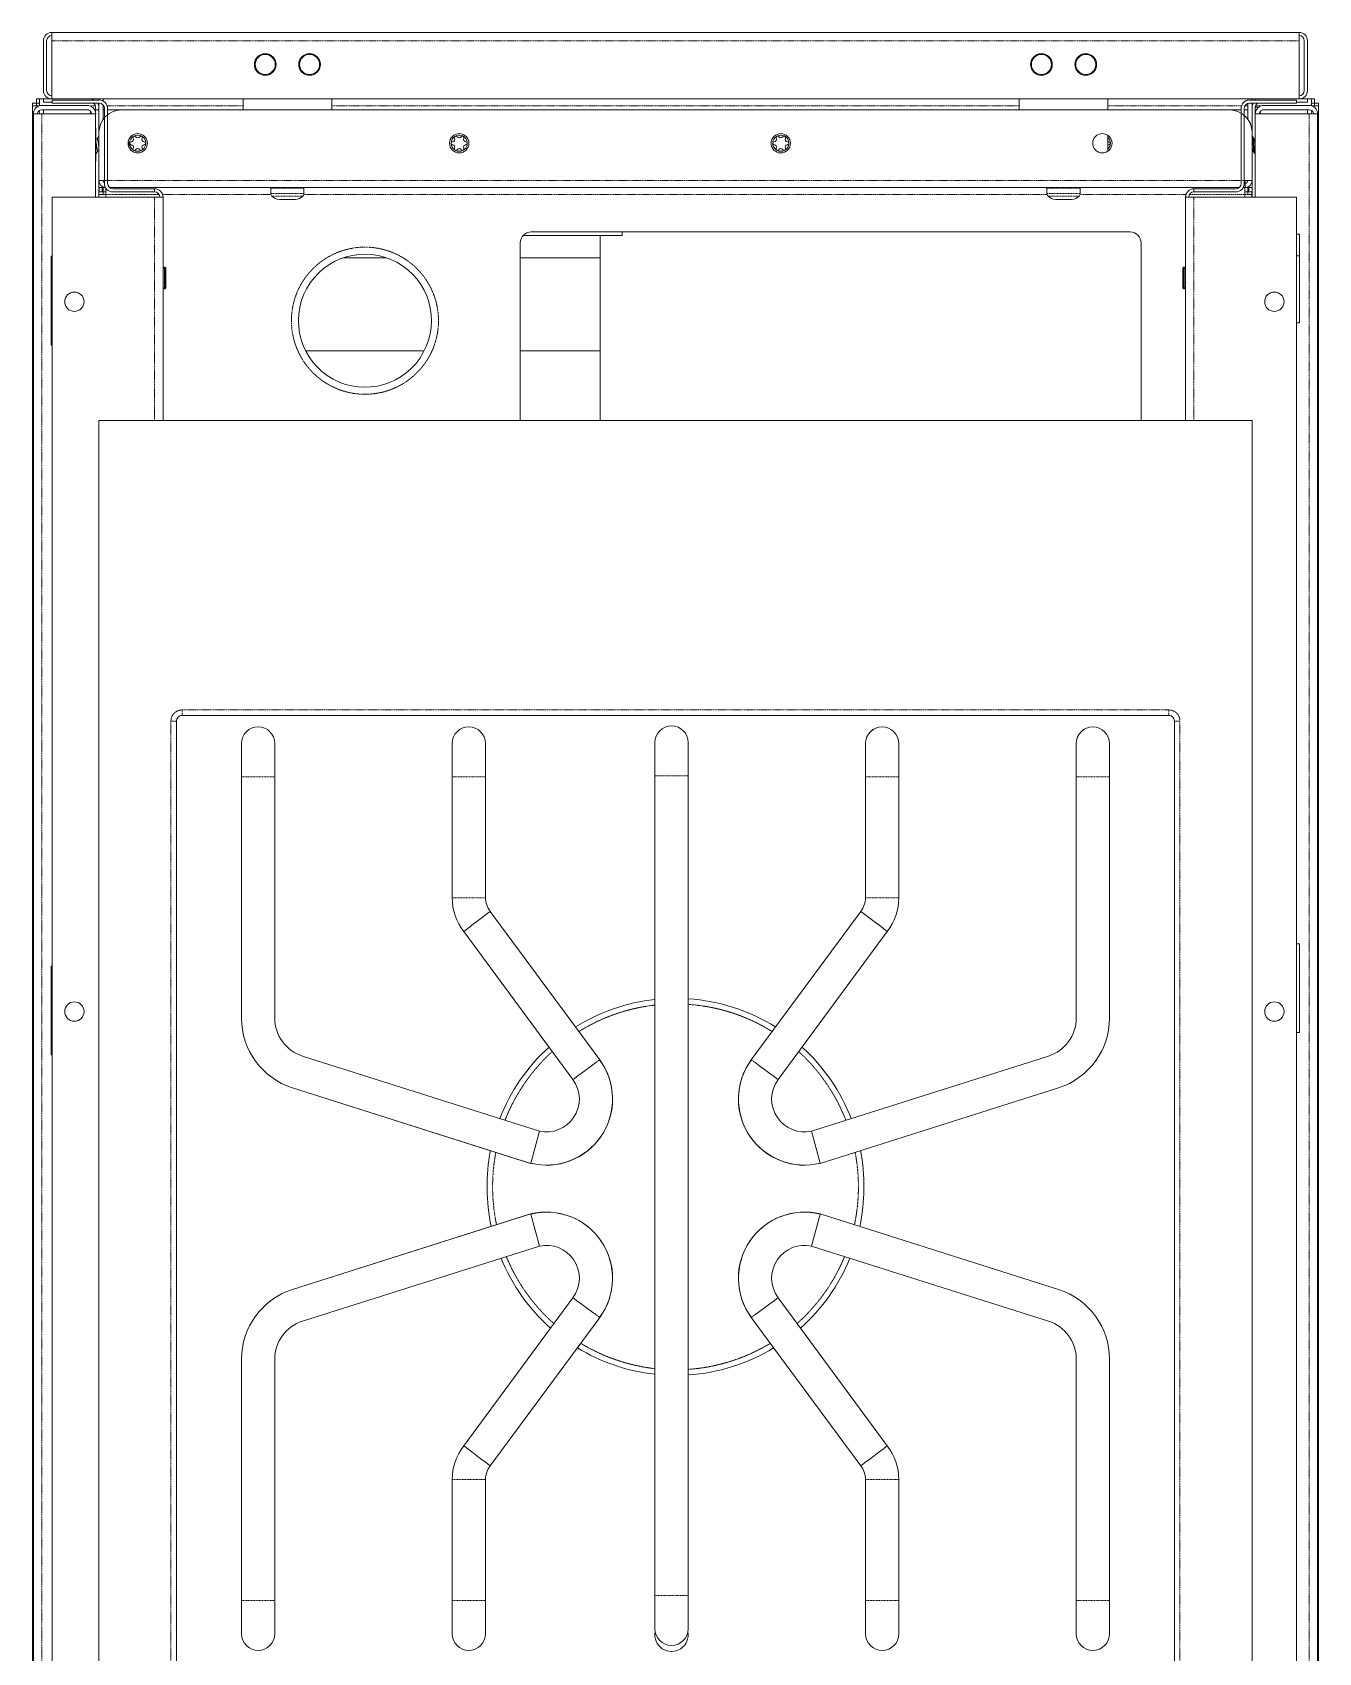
# Model space of a CAD drawing. Header units: millimetres. Extents: x 27602 to 523849, y 322139 to 568360.
# Drawn here: x 270822 to 285322, y 550100 to 568360 of the extents above; entities that cross this region are included whole.
import ezdxf

# ---------------------------------------------------------------- set-up
doc = ezdxf.new("R2010")
doc.units = ezdxf.units.MM
doc.linetypes.add('PHANTOM', pattern=[20, 10, -2, 2, -2, 2, -2])

msp = doc.modelspace()

# ---------------------------------------------------------------- linework, layer by layer
at = {"color": 7, "lineweight": 13, "ltscale": 0.014025}
for p, q in [((270947, 567705), (270947, 568266)), ((270982, 567705), (270982, 568266)), ((285161, 567705), (285161, 568266)), ((285197, 568266), (285197, 567705))]:
    msp.add_line(p, q, dxfattribs=at)
at = {"color": 7, "lineweight": 13, "ltscale": 0.03937}
for p, q in [((271041, 568360), (285102, 568360)), ((270822, 567532), (270822, 539361)), ((285102, 567610), (271041, 567610)), ((285322, 539361), (285322, 567532)), ((270833, 539483), (270833, 567441)), ((271535, 567441), (271535, 566504)), ((271634, 566657), (271634, 567504)), ((271670, 567504), (271670, 566657)), ((271822, 567486), (284322, 567486)), ((284448, 566657), (284448, 567504)), ((284483, 567504), (284483, 566657)), ((284608, 566504), (284608, 567441)), ((285310, 567441), (285310, 539483)), ((271045, 566504), (271045, 538634)), ((271045, 566504), (272200, 566504)), ((284425, 566611), (271693, 566611)), ((272295, 563986), (272295, 566504)), ((283823, 563986), (283823, 566504)), ((285073, 566504), (283917, 566504)), ((285073, 538634), (285073, 566504)), ((277472, 566071), (276355, 566071)), ((283196, 566111), (276446, 566111)), ((285108, 566087), (285108, 565087)), ((276321, 563986), (276321, 565986)), ((283321, 565986), (283321, 563986)), ((271035, 564837), (271035, 565837)), ((277222, 565821), (276321, 565821)), ((277222, 565821), (277222, 564771)), ((275240, 564771), (273902, 564771)), ((277222, 564771), (276321, 564771)), ((284572, 563986), (271572, 563986)), ((271572, 563986), (271572, 538611)), ((284572, 538611), (284572, 563986)), ((272447, 539548), (272447, 560599)), ((272497, 560660), (283647, 560660)), ((272509, 560662), (283634, 560662)), ((283697, 560599), (283697, 539548)), ((273181, 557252), (273180, 559970)), ((273180, 557252), (273180, 559970)), ((273555, 557251), (273555, 559970)), ((273555, 557251), (273555, 559970)), ((275555, 559970), (275555, 558607)), ((275930, 559970), (275930, 558607)), ((277839, 550744), (277839, 559982)), ((278214, 550744), (278214, 559982)), ((280214, 558607), (280214, 559970)), ((280589, 558607), (280589, 559970)), ((282589, 559970), (282589, 557251)), ((282589, 559970), (282589, 557251)), ((282963, 557252), (282964, 559970)), ((282964, 559970), (282964, 557252)), ((275983, 558454), (277218, 556782)), ((280161, 558454), (278926, 556782)), ((275685, 558227), (276916, 556559)), ((280459, 558227), (279228, 556559)), ((285108, 558087), (285108, 557087)), ((271035, 556837), (271035, 557837)), ((276539, 555976), (273868, 556823)), ((276539, 555976), (273868, 556823)), ((282276, 556823), (279605, 555976)), ((282276, 556823), (279605, 555976)), ((276440, 555614), (273755, 556465)), ((276439, 555614), (273755, 556465)), ((279704, 555614), (282389, 556465)), ((282389, 556465), (279704, 555614)), ((276440, 555044), (273755, 554193)), ((273755, 554193), (276439, 555044)), ((279704, 555044), (282389, 554193)), ((279704, 555044), (282389, 554193)), ((273868, 553835), (276539, 554682)), ((273868, 553835), (276539, 554682)), ((279605, 554682), (282276, 553835)), ((279605, 554682), (282276, 553835)), ((275685, 552431), (276916, 554099)), ((280459, 552431), (279228, 554099)), ((275983, 552204), (277218, 553876)), ((280161, 552204), (278926, 553876)), ((273181, 553406), (273180, 550688)), ((273180, 550688), (273180, 553406)), ((273555, 550688), (273555, 553407)), ((273555, 550688), (273555, 553407)), ((282589, 553407), (282589, 550688)), ((282589, 553407), (282589, 550688)), ((282963, 553406), (282964, 550688)), ((282964, 553406), (282964, 550688)), ((275555, 552051), (275555, 550688)), ((275930, 552051), (275930, 550688)), ((280214, 550688), (280214, 552051)), ((280589, 550688), (280589, 552051))]:
    msp.add_line(p, q, dxfattribs=at)
at = {"color": 7, "lineweight": 13, "ltscale": 0.002362}
for p, q in [((271041, 568266), (271041, 568360)), ((285102, 568266), (285102, 568360)), ((272295, 566504), (272200, 566504)), ((283917, 566504), (283823, 566504))]:
    msp.add_line(p, q, dxfattribs=at)
at = {"color": 7, "linetype": 'PHANTOM', "lineweight": 13, "ltscale": 0.03937}
for p, q in [((271041, 568266), (285102, 568266)), ((273197, 567532), (271666, 567532)), ((281947, 567532), (274197, 567532)), ((284452, 567532), (282947, 567532)), ((270929, 539483), (270929, 567441)), ((285215, 567441), (285215, 539483)), ((284493, 566690), (271651, 566690)), ((272200, 563986), (272200, 566504)), ((272291, 566532), (273512, 566532)), ((273882, 566532), (282262, 566532)), ((282632, 566532), (283827, 566532)), ((283917, 563986), (283917, 566504)), ((272384, 560599), (272384, 539548)), ((283634, 560724), (272509, 560724)), ((283759, 560599), (283759, 539548))]:
    msp.add_line(p, q, dxfattribs=at)
at = {"color": 7, "lineweight": 13, "ltscale": 0.016388}
for p, q in [((271041, 567610), (271041, 568266)), ((285102, 567610), (285102, 568266))]:
    msp.add_line(p, q, dxfattribs=at)
at = {"color": 7, "lineweight": 13, "ltscale": 0.001195}
for p, q in [((270822, 567563), (270870, 567563)), ((270870, 567563), (270870, 567611)), ((285274, 567563), (285274, 567611)), ((285274, 567563), (285322, 567563)), ((284585, 567092), (284580, 567140)), ((284590, 567045), (284585, 567092)), ((284593, 567092), (284588, 567140)), ((284598, 567045), (284593, 567092))]:
    msp.add_line(p, q, dxfattribs=at)
at = {"color": 7, "lineweight": 13, "ltscale": 0.00078}
for p, q in [((270822, 567532), (270822, 567563)), ((270870, 567611), (270901, 567611)), ((270870, 567563), (270901, 567563)), ((270870, 567532), (270870, 567563)), ((285243, 567611), (285274, 567611)), ((285243, 567563), (285274, 567563)), ((285274, 567532), (285274, 567563)), ((285322, 567532), (285322, 567563))]:
    msp.add_line(p, q, dxfattribs=at)
at = {"color": 7, "lineweight": 13, "ltscale": 0.001921}
msp.add_line((270822, 567532), (270899, 567532), dxfattribs=at)
at = {"color": 7, "lineweight": 13, "ltscale": 0.001125}
for p, q in [((270946, 567611), (270901, 567611)), ((285243, 567611), (285198, 567611))]:
    msp.add_line(p, q, dxfattribs=at)
at = {"color": 7, "lineweight": 13, "ltscale": 0.001957}
for p, q in [((270901, 567611), (270901, 567532)), ((285243, 567611), (285243, 567532))]:
    msp.add_line(p, q, dxfattribs=at)
at = {"color": 7, "linetype": 'PHANTOM', "lineweight": 13, "ltscale": 0.000762459}
msp.add_line((270901, 567563), (270901, 567532), dxfattribs=at)
at = {"color": 7, "lineweight": 13, "ltscale": 0.01276}
for p, q in [((271440, 567537), (270929, 567537)), ((284704, 567537), (285215, 567537)), ((270929, 567489), (271440, 567489)), ((285215, 567489), (284704, 567489))]:
    msp.add_line(p, q, dxfattribs=at)
at = {"color": 7, "lineweight": 13, "ltscale": 0.002143}
for p, q in [((271032, 567611), (270946, 567611)), ((285112, 567611), (285198, 567611))]:
    msp.add_line(p, q, dxfattribs=at)
at = {"color": 7, "lineweight": 13, "ltscale": 0.000887413}
for p, q in [((270946, 567611), (270946, 567575)), ((285198, 567575), (285198, 567611))]:
    msp.add_line(p, q, dxfattribs=at)
at = {"color": 7, "lineweight": 13, "ltscale": 0.002475}
msp.add_line((270946, 567575), (271045, 567575), dxfattribs=at)
at = {"color": 7, "lineweight": 13, "ltscale": 0.013263}
for p, q in [((271045, 567598), (271575, 567598)), ((271045, 567563), (271575, 567563)), ((284542, 567598), (285073, 567598)), ((284542, 567563), (285073, 567563))]:
    msp.add_line(p, q, dxfattribs=at)
at = {"color": 7, "lineweight": 13, "ltscale": 0.000887533}
for p, q in [((271045, 567598), (271045, 567563)), ((285073, 567563), (285073, 567598)), ((272200, 566598), (272200, 566563)), ((283917, 566563), (283917, 566598))]:
    msp.add_line(p, q, dxfattribs=at)
at = {"color": 7, "linetype": 'PHANTOM', "lineweight": 13, "ltscale": 0.001581}
for p, q in [((271533, 567532), (271470, 567532)), ((284674, 567532), (284611, 567532))]:
    msp.add_line(p, q, dxfattribs=at)
at = {"color": 7, "lineweight": 13, "ltscale": 0.000300009}
for p, q in [((271494, 567610), (271494, 567598)), ((284608, 567610), (284608, 567598))]:
    msp.add_line(p, q, dxfattribs=at)
at = {"color": 7, "linetype": 'PHANTOM', "lineweight": 13, "ltscale": 5.72505e-05}
msp.add_line((271572, 567532), (271570, 567532), dxfattribs=at)
at = {"color": 7, "lineweight": 13, "ltscale": 0.000299889}
for p, q in [((271572, 567610), (271572, 567598)), ((284572, 567610), (284572, 567598))]:
    msp.add_line(p, q, dxfattribs=at)
at = {"color": 7, "lineweight": 13, "ltscale": 0.008175}
for p, q in [((271572, 567563), (271572, 567236)), ((284572, 567563), (284572, 567236))]:
    msp.add_line(p, q, dxfattribs=at)
at = {"color": 7, "lineweight": 13, "ltscale": 0.000578272}
msp.add_line((271620, 567610), (271620, 567587), dxfattribs=at)
at = {"color": 7, "lineweight": 13, "ltscale": 0.003986}
msp.add_line((271620, 567542), (271620, 567383), dxfattribs=at)
at = {"color": 7, "linetype": 'PHANTOM', "lineweight": 13, "ltscale": 0.000185538}
msp.add_line((271627, 567532), (271620, 567532), dxfattribs=at)
at = {"color": 7, "lineweight": 13, "ltscale": 0.003112}
for p, q in [((273197, 567610), (273197, 567486)), ((274197, 567610), (274197, 567486)), ((281947, 567610), (281947, 567486)), ((282947, 567610), (282947, 567486))]:
    msp.add_line(p, q, dxfattribs=at)
at = {"color": 7, "linetype": 'PHANTOM', "lineweight": 13, "ltscale": 0.000835509}
msp.add_line((284524, 567532), (284491, 567532), dxfattribs=at)
at = {"color": 7, "lineweight": 13, "ltscale": 0.000345666}
msp.add_line((284524, 567610), (284524, 567596), dxfattribs=at)
at = {"color": 7, "lineweight": 13, "ltscale": 0.004418}
msp.add_line((284524, 567560), (284524, 567383), dxfattribs=at)
at = {"color": 7, "linetype": 'PHANTOM', "lineweight": 13, "ltscale": 5.683e-05}
msp.add_line((284574, 567532), (284572, 567532), dxfattribs=at)
at = {"color": 7, "lineweight": 13, "ltscale": 0.003125}
msp.add_line((285073, 567575), (285198, 567575), dxfattribs=at)
at = {"color": 7, "lineweight": 13, "ltscale": 0.001919}
msp.add_line((285322, 567532), (285245, 567532), dxfattribs=at)
at = {"color": 7, "lineweight": 13, "ltscale": 0.002395}
for p, q in [((270929, 567441), (270833, 567441)), ((285215, 567441), (285310, 567441))]:
    msp.add_line(p, q, dxfattribs=at)
at = {"color": 7, "linetype": 'PHANTOM', "lineweight": 13, "ltscale": 0.000968873}
msp.add_line((270901, 567480), (270901, 567441), dxfattribs=at)
at = {"color": 7, "lineweight": 13, "ltscale": 0.015155}
for p, q in [((271535, 567441), (270929, 567441)), ((284608, 567441), (285215, 567441))]:
    msp.add_line(p, q, dxfattribs=at)
at = {"color": 7, "lineweight": 13, "ltscale": 0.012772}
msp.add_line((271457, 567486), (270946, 567486), dxfattribs=at)
at = {"color": 7, "lineweight": 13, "ltscale": 0.00112}
for p, q in [((270946, 567486), (270946, 567441)), ((285198, 567486), (285198, 567441))]:
    msp.add_line(p, q, dxfattribs=at)
at = {"color": 7, "linetype": 'PHANTOM', "lineweight": 13, "ltscale": 0.000770989}
msp.add_line((271476, 567472), (271476, 567441), dxfattribs=at)
at = {"color": 7, "lineweight": 13, "ltscale": 0.000278022}
msp.add_line((271524, 567486), (271535, 567486), dxfattribs=at)
at = {"color": 7, "lineweight": 13, "ltscale": 0.000762459}
for p, q in [((271535, 567486), (271535, 567516)), ((271571, 567486), (271571, 567516))]:
    msp.add_line(p, q, dxfattribs=at)
at = {"color": 7, "lineweight": 13, "ltscale": 0.001092}
msp.add_line((271535, 567486), (271535, 567442), dxfattribs=at)
at = {"color": 7, "lineweight": 13, "ltscale": 0.000887503}
msp.add_line((271571, 567486), (271535, 567486), dxfattribs=at)
at = {"color": 7, "lineweight": 13, "ltscale": 0.007463}
msp.add_line((271571, 567187), (271571, 567486), dxfattribs=at)
at = {"color": 7, "lineweight": 13, "ltscale": 0.000362516}
msp.add_line((271635, 567486), (271620, 567486), dxfattribs=at)
at = {"color": 7, "lineweight": 13, "ltscale": 0.0038}
msp.add_line((271822, 567486), (271670, 567486), dxfattribs=at)
at = {"color": 7, "lineweight": 13, "ltscale": 0.00315}
msp.add_line((284448, 567486), (284322, 567486), dxfattribs=at)
at = {"color": 7, "lineweight": 13, "ltscale": 0.001012}
msp.add_line((284524, 567486), (284483, 567486), dxfattribs=at)
at = {"color": 7, "lineweight": 13, "ltscale": 0.008225}
msp.add_line((284573, 567516), (284573, 567187), dxfattribs=at)
at = {"color": 7, "lineweight": 13, "ltscale": 0.001883}
msp.add_line((284608, 567441), (284608, 567516), dxfattribs=at)
at = {"color": 7, "lineweight": 13, "ltscale": 0.000915467}
msp.add_line((284608, 567516), (284645, 567516), dxfattribs=at)
at = {"color": 7, "linetype": 'PHANTOM', "lineweight": 13, "ltscale": 0.000769788}
msp.add_line((284667, 567472), (284667, 567441), dxfattribs=at)
at = {"color": 7, "lineweight": 13, "ltscale": 0.012771}
msp.add_line((284687, 567486), (285198, 567486), dxfattribs=at)
at = {"color": 7, "linetype": 'PHANTOM', "lineweight": 13, "ltscale": 0.000969113}
msp.add_line((285243, 567441), (285243, 567480), dxfattribs=at)
at = {"color": 7, "lineweight": 13, "ltscale": 0.004538}
for p, q in [((271536, 567092), (271536, 567274)), ((271536, 566911), (271536, 567092))]:
    msp.add_line(p, q, dxfattribs=at)
at = {"color": 7, "lineweight": 13, "ltscale": 0.000755587}
msp.add_line((271551, 567160), (271566, 567186), dxfattribs=at)
at = {"color": 7, "linetype": 'PHANTOM', "lineweight": 13, "ltscale": 0.00079385}
msp.add_line((271552, 567160), (271568, 567187), dxfattribs=at)
at = {"color": 7, "lineweight": 13, "ltscale": 0.000106301}
msp.add_line((271568, 567187), (271572, 567187), dxfattribs=at)
at = {"color": 7, "lineweight": 13, "ltscale": 2.5171e-05}
msp.add_line((271571, 567206), (271572, 567206), dxfattribs=at)
at = {"color": 7, "lineweight": 13, "ltscale": 0.000108293}
msp.add_line((271571, 567197), (271572, 567193), dxfattribs=at)
at = {"color": 7, "lineweight": 13, "ltscale": 0.01365}
for p, q in [((271572, 567236), (271572, 566690)), ((284572, 567236), (284572, 566690))]:
    msp.add_line(p, q, dxfattribs=at)
at = {"color": 7, "lineweight": 13, "ltscale": 0.004447}
msp.add_line((282947, 567200), (282947, 567022), dxfattribs=at)
at = {"color": 7, "lineweight": 13, "ltscale": 2.49908e-05}
msp.add_line((284573, 567206), (284572, 567206), dxfattribs=at)
at = {"color": 7, "lineweight": 13, "ltscale": 2.49307e-05}
msp.add_line((284573, 567206), (284572, 567206), dxfattribs=at)
at = {"color": 7, "lineweight": 13, "ltscale": 7.76841e-05}
msp.add_line((284573, 567199), (284572, 567202), dxfattribs=at)
at = {"color": 7, "lineweight": 13, "ltscale": 0.000131262}
msp.add_line((284577, 567187), (284572, 567187), dxfattribs=at)
at = {"color": 7, "lineweight": 13, "ltscale": 0.000817367}
msp.add_line((284596, 567158), (284579, 567186), dxfattribs=at)
at = {"color": 7, "lineweight": 13, "ltscale": 0.000384293}
msp.add_line((271536, 567160), (271552, 567160), dxfattribs=at)
at = {"color": 7, "linetype": 'PHANTOM', "lineweight": 13, "ltscale": 9.46714e-05}
msp.add_line((271536, 567128), (271539, 567126), dxfattribs=at)
at = {"color": 7, "linetype": 'PHANTOM', "lineweight": 13, "ltscale": 0.000438952}
msp.add_line((271536, 567047), (271550, 567058), dxfattribs=at)
at = {"color": 7, "lineweight": 13, "ltscale": 0.0001953}
for p, q in [((271536, 566997), (271544, 566997)), ((284608, 566997), (284601, 566997))]:
    msp.add_line(p, q, dxfattribs=at)
at = {"color": 7, "lineweight": 13, "ltscale": 0.000853672}
msp.add_line((271545, 567092), (271539, 567126), dxfattribs=at)
at = {"color": 7, "linetype": 'PHANTOM', "lineweight": 13, "ltscale": 0.000793835}
msp.add_line((271544, 566997), (271560, 567025), dxfattribs=at)
at = {"color": 7, "lineweight": 13, "ltscale": 0.000853782}
msp.add_line((271550, 567058), (271545, 567092), dxfattribs=at)
at = {"color": 7, "lineweight": 13, "ltscale": 0.00075569}
msp.add_line((271546, 566999), (271561, 567025), dxfattribs=at)
at = {"color": 7, "lineweight": 13, "ltscale": 0.000295324}
msp.add_line((271560, 567025), (271572, 567025), dxfattribs=at)
at = {"color": 7, "linetype": 'PHANTOM', "lineweight": 13, "ltscale": 0.000321279}
msp.add_line((271562, 567126), (271572, 567134), dxfattribs=at)
at = {"color": 7, "lineweight": 13, "ltscale": 0.000853668}
msp.add_line((271562, 567126), (271567, 567092), dxfattribs=at)
at = {"color": 7, "lineweight": 13, "ltscale": 0.000744129}
msp.add_line((271567, 567092), (271572, 567063), dxfattribs=at)
at = {"color": 7, "lineweight": 13, "ltscale": 0.013025}
for p, q in [((271571, 566504), (271571, 567025)), ((284573, 567025), (284573, 566504))]:
    msp.add_line(p, q, dxfattribs=at)
at = {"color": 7, "lineweight": 13, "ltscale": 0.000234987}
msp.add_line((271909, 567104), (271900, 567108), dxfattribs=at)
at = {"color": 7, "lineweight": 13, "ltscale": 0.000182406}
msp.add_line((271908, 567122), (271901, 567125), dxfattribs=at)
at = {"color": 7, "lineweight": 13, "ltscale": 0.000107252}
msp.add_line((271909, 567081), (271905, 567079), dxfattribs=at)
at = {"color": 7, "linetype": 'PHANTOM', "lineweight": 13, "ltscale": 0.000451636}
msp.add_line((271908, 567122), (271908, 567104), dxfattribs=at)
at = {"color": 7, "linetype": 'PHANTOM', "lineweight": 13, "ltscale": 0.000532135}
msp.add_line((271909, 567104), (271909, 567082), dxfattribs=at)
at = {"color": 7, "linetype": 'PHANTOM', "lineweight": 13, "ltscale": 3.47228e-05}
msp.add_line((271909, 567082), (271909, 567081), dxfattribs=at)
at = {"color": 7, "lineweight": 13, "ltscale": 0.000318873}
for p, q in [((271910, 567118), (271910, 567105)), ((271911, 567099), (271911, 567086))]:
    msp.add_line(p, q, dxfattribs=at)
at = {"color": 7, "lineweight": 13, "ltscale": 2.09057e-05}
msp.add_line((271910, 567105), (271910, 567104), dxfattribs=at)
at = {"color": 7, "lineweight": 13, "ltscale": 2.07856e-05}
msp.add_line((271911, 567086), (271911, 567085), dxfattribs=at)
at = {"color": 7, "linetype": 'PHANTOM', "lineweight": 13, "ltscale": 0.000259624}
msp.add_line((284580, 567140), (284572, 567133), dxfattribs=at)
at = {"color": 7, "lineweight": 13, "ltscale": 0.000392426}
msp.add_line((284572, 567074), (284574, 567058), dxfattribs=at)
at = {"color": 7, "lineweight": 13, "ltscale": 0.000291299}
msp.add_line((284584, 567025), (284572, 567025), dxfattribs=at)
at = {"color": 7, "linetype": 'PHANTOM', "lineweight": 13, "ltscale": 0.000525068}
for p, q in [((284590, 567045), (284574, 567058)), ((284604, 567126), (284588, 567140))]:
    msp.add_line(p, q, dxfattribs=at)
at = {"color": 7, "lineweight": 13, "ltscale": 0.000817397}
msp.add_line((284599, 566999), (284582, 567027), dxfattribs=at)
at = {"color": 7, "lineweight": 13, "ltscale": 0.000355398}
msp.add_line((284608, 567160), (284594, 567160), dxfattribs=at)
at = {"color": 7, "linetype": 'PHANTOM', "lineweight": 13, "ltscale": 0.00034445}
msp.add_line((284608, 567054), (284598, 567045), dxfattribs=at)
at = {"color": 7, "lineweight": 13, "ltscale": 0.000812329}
msp.add_line((284608, 567094), (284604, 567126), dxfattribs=at)
at = {"color": 7, "lineweight": 13, "ltscale": 0.001975}
for p, q in [((271572, 566690), (271651, 566690)), ((284493, 566690), (284572, 566690)), ((284493, 566690), (284493, 566611)), ((271650, 566532), (271571, 566532)), ((284492, 566532), (284492, 566611)), ((284492, 566532), (284571, 566532))]:
    msp.add_line(p, q, dxfattribs=at)
at = {"color": 7, "lineweight": 13, "ltscale": 0.0012}
for p, q in [((271571, 566563), (271619, 566563)), ((271573, 566611), (271573, 566563)), ((271609, 566611), (271609, 566563)), ((271619, 566611), (271619, 566563)), ((284523, 566611), (284523, 566563)), ((284523, 566563), (284571, 566563)), ((284537, 566611), (284537, 566563))]:
    msp.add_line(p, q, dxfattribs=at)
at = {"color": 7, "lineweight": 13, "ltscale": 0.000774954}
for p, q in [((271571, 566563), (271571, 566532)), ((271619, 566563), (271619, 566532)), ((284523, 566563), (284523, 566532)), ((284571, 566563), (284571, 566532))]:
    msp.add_line(p, q, dxfattribs=at)
at = {"color": 7, "lineweight": 13, "ltscale": 0.000700222}
for p, q in [((271571, 566504), (271571, 566532)), ((284571, 566532), (284571, 566504))]:
    msp.add_line(p, q, dxfattribs=at)
at = {"color": 7, "lineweight": 13, "ltscale": 0.000900028}
msp.add_line((271609, 566611), (271573, 566611), dxfattribs=at)
at = {"color": 7, "lineweight": 13, "ltscale": 0.000693374}
msp.add_line((271619, 566611), (271647, 566611), dxfattribs=at)
at = {"color": 7, "lineweight": 13, "ltscale": 0.000775014}
for p, q in [((271619, 566563), (271650, 566563)), ((284492, 566563), (284523, 566563))]:
    msp.add_line(p, q, dxfattribs=at)
at = {"color": 7, "lineweight": 13, "ltscale": 0.001841}
msp.add_line((271650, 566532), (271650, 566605), dxfattribs=at)
at = {"color": 7, "linetype": 'PHANTOM', "lineweight": 13, "ltscale": 0.015061}
msp.add_line((271650, 566532), (272252, 566532), dxfattribs=at)
at = {"color": 7, "linetype": 'PHANTOM', "lineweight": 13, "ltscale": 0.000700222}
for p, q in [((271650, 566504), (271650, 566532)), ((284492, 566532), (284492, 566504))]:
    msp.add_line(p, q, dxfattribs=at)
at = {"color": 7, "lineweight": 13, "ltscale": 0.011788}
for p, q in [((272200, 566598), (271729, 566598)), ((271729, 566563), (272200, 566563)), ((284389, 566598), (283917, 566598)), ((283917, 566563), (284389, 566563))]:
    msp.add_line(p, q, dxfattribs=at)
at = {"color": 7, "linetype": 'PHANTOM', "lineweight": 13, "ltscale": 0.004662}
for p, q in [((273697, 566606), (273510, 566606)), ((273697, 566544), (273510, 566544)), ((273883, 566606), (273697, 566606)), ((273883, 566544), (273697, 566544)), ((282447, 566606), (282260, 566606)), ((282447, 566544), (282260, 566544))]:
    msp.add_line(p, q, dxfattribs=at)
at = {"color": 7, "lineweight": 13, "ltscale": 0.001538}
for p, q in [((273510, 566544), (273510, 566606)), ((273883, 566544), (273883, 566606)), ((282260, 566544), (282260, 566606)), ((282633, 566544), (282633, 566606))]:
    msp.add_line(p, q, dxfattribs=at)
at = {"color": 7, "linetype": 'PHANTOM', "lineweight": 13, "ltscale": 0.004364}
for p, q in [((273697, 566514), (273522, 566514)), ((273872, 566514), (273697, 566514)), ((282447, 566514), (282272, 566514)), ((282622, 566514), (282447, 566514))]:
    msp.add_line(p, q, dxfattribs=at)
at = {"color": 7, "lineweight": 13, "ltscale": 0.001139}
for p, q in [((273651, 566478), (273606, 566478)), ((273697, 566478), (273651, 566478)), ((273743, 566478), (273697, 566478)), ((273788, 566478), (273743, 566478)), ((282401, 566478), (282356, 566478)), ((282447, 566478), (282401, 566478)), ((282493, 566478), (282447, 566478)), ((282538, 566478), (282493, 566478))]:
    msp.add_line(p, q, dxfattribs=at)
at = {"color": 7, "linetype": 'PHANTOM', "lineweight": 13, "ltscale": 0.004663}
for p, q in [((282633, 566606), (282447, 566606)), ((282633, 566544), (282447, 566544))]:
    msp.add_line(p, q, dxfattribs=at)
at = {"color": 7, "linetype": 'PHANTOM', "lineweight": 13, "ltscale": 0.015661}
msp.add_line((283866, 566532), (284492, 566532), dxfattribs=at)
at = {"color": 7, "lineweight": 13, "ltscale": 0.000543309}
msp.add_line((284493, 566611), (284471, 566611), dxfattribs=at)
at = {"color": 7, "lineweight": 13, "ltscale": 0.000723951}
msp.add_line((284494, 566611), (284523, 566611), dxfattribs=at)
at = {"color": 7, "lineweight": 13, "ltscale": 0.000899968}
msp.add_line((284537, 566611), (284573, 566611), dxfattribs=at)
at = {"color": 7, "lineweight": 13, "ltscale": 5.00416e-05}
msp.add_line((284573, 566516), (284571, 566516), dxfattribs=at)
at = {"color": 7, "lineweight": 13, "ltscale": 0.002375}
msp.add_line((284573, 566611), (284573, 566516), dxfattribs=at)
at = {"color": 7, "lineweight": 13, "ltscale": 0.00030025}
msp.add_line((284573, 566504), (284573, 566516), dxfattribs=at)
at = {"color": 7, "lineweight": 13, "ltscale": 0.00625}
msp.add_line((277222, 566071), (277222, 565821), dxfattribs=at)
at = {"color": 7, "lineweight": 13, "ltscale": 0.000984132}
msp.add_line((277472, 566071), (277472, 566111), dxfattribs=at)
at = {"color": 7, "lineweight": 13, "ltscale": 0.000887473}
for p, q in [((285073, 566087), (285108, 566087)), ((285073, 565842), (285108, 565842)), ((285108, 565087), (285073, 565087)), ((285073, 558087), (285108, 558087)), ((285108, 557087), (285073, 557087))]:
    msp.add_line(p, q, dxfattribs=at)
at = {"color": 7, "lineweight": 13, "ltscale": 0.000237502}
for p, q in [((271045, 565837), (271035, 565837)), ((271035, 564837), (271045, 564837)), ((271035, 557837), (271045, 557837)), ((271045, 556837), (271035, 556837))]:
    msp.add_line(p, q, dxfattribs=at)
at = {"color": 7, "lineweight": 13, "ltscale": 0.000530241}
msp.add_line((272295, 565700), (272310, 565715), dxfattribs=at)
at = {"color": 7, "lineweight": 13, "ltscale": 0.003062}
for p, q in [((272310, 565715), (272310, 565592)), ((272315, 565715), (272315, 565592)), ((283803, 565470), (283803, 565592)), ((283808, 565470), (283808, 565592))]:
    msp.add_line(p, q, dxfattribs=at)
at = {"color": 7, "lineweight": 13, "ltscale": 0.000124984}
for p, q in [((272315, 565715), (272310, 565715)), ((272315, 565470), (272310, 565470))]:
    msp.add_line(p, q, dxfattribs=at)
at = {"color": 7, "lineweight": 13, "ltscale": 0.000353508}
for p, q in [((272325, 565705), (272315, 565715)), ((283793, 565705), (283803, 565715)), ((272325, 565480), (272315, 565470)), ((283793, 565480), (283803, 565470))]:
    msp.add_line(p, q, dxfattribs=at)
at = {"color": 7, "lineweight": 13, "ltscale": 0.01199}
msp.add_line((274811, 565821), (274331, 565821), dxfattribs=at)
at = {"color": 7, "lineweight": 13, "ltscale": 0.003063}
for p, q in [((283803, 565592), (283803, 565715)), ((283808, 565592), (283808, 565715)), ((272310, 565592), (272310, 565470)), ((272315, 565592), (272315, 565470))]:
    msp.add_line(p, q, dxfattribs=at)
at = {"color": 7, "lineweight": 13, "ltscale": 0.000125014}
for p, q in [((283803, 565715), (283808, 565715)), ((283803, 565470), (283808, 565470))]:
    msp.add_line(p, q, dxfattribs=at)
at = {"color": 7, "lineweight": 13, "ltscale": 0.000530219}
msp.add_line((283823, 565700), (283808, 565715), dxfattribs=at)
at = {"color": 7, "lineweight": 13, "ltscale": 0.002812}
for p, q in [((272325, 565705), (272325, 565592)), ((283793, 565480), (283793, 565592))]:
    msp.add_line(p, q, dxfattribs=at)
at = {"color": 7, "lineweight": 13, "ltscale": 0.002813}
for p, q in [((272325, 565592), (272325, 565480)), ((283793, 565592), (283793, 565705))]:
    msp.add_line(p, q, dxfattribs=at)
at = {"color": 7, "lineweight": 13, "ltscale": 0.002688}
msp.add_line((283823, 565592), (283823, 565700), dxfattribs=at)
at = {"color": 7, "lineweight": 13, "ltscale": 0.002687}
msp.add_line((283823, 565485), (283823, 565592), dxfattribs=at)
at = {"color": 7, "lineweight": 13, "ltscale": 0.000530325}
msp.add_line((272295, 565485), (272310, 565470), dxfattribs=at)
at = {"color": 7, "lineweight": 13, "ltscale": 0.000530304}
msp.add_line((283823, 565485), (283808, 565470), dxfattribs=at)
at = {"color": 7, "lineweight": 13, "ltscale": 0.019641}
msp.add_line((277222, 564771), (277222, 563986), dxfattribs=at)
at = {"color": 7, "linetype": 'PHANTOM', "lineweight": 13, "ltscale": 0.001105}
for p, q in [((272429, 560599), (272384, 560599)), ((272509, 560680), (272509, 560724)), ((283634, 560680), (283634, 560724)), ((283715, 560599), (283759, 560599))]:
    msp.add_line(p, q, dxfattribs=at)
at = {"color": 7, "linetype": 'PHANTOM', "lineweight": 13, "ltscale": 0.000457644}
for p, q in [((272447, 560599), (272429, 560599)), ((272509, 560662), (272509, 560680)), ((283634, 560662), (283634, 560680)), ((283697, 560599), (283715, 560599))]:
    msp.add_line(p, q, dxfattribs=at)
at = {"color": 7, "lineweight": 13, "ltscale": 0.009387}
for p, q in [((273180, 559970), (273180, 560346)), ((273555, 559970), (273555, 560346)), ((275555, 559970), (275555, 560346)), ((275930, 559970), (275930, 560346)), ((280214, 560346), (280214, 559970)), ((280589, 560346), (280589, 559970)), ((282589, 560346), (282589, 559970)), ((282964, 560346), (282964, 559970))]:
    msp.add_line(p, q, dxfattribs=at)
at = {"color": 7, "lineweight": 13, "ltscale": 0.009388}
for p, q in [((277839, 560357), (277839, 559982)), ((278214, 560357), (278214, 559982)), ((277839, 550744), (277839, 550368)), ((278214, 550744), (278214, 550368)), ((273180, 550312), (273180, 550688)), ((273555, 550312), (273555, 550688)), ((275555, 550312), (275555, 550688)), ((275930, 550312), (275930, 550688)), ((280214, 550688), (280214, 550312)), ((280589, 550688), (280589, 550312)), ((282589, 550688), (282589, 550312)), ((282964, 550688), (282964, 550312))]:
    msp.add_line(p, q, dxfattribs=at)
at = {"color": 7, "linetype": 'PHANTOM', "lineweight": 13, "ltscale": 1.27958e-05}
for p, q in [((273180, 559970), (273180, 559970)), ((282964, 559970), (282964, 559970))]:
    msp.add_line(p, q, dxfattribs=at)
at = {"color": 7, "linetype": 'PHANTOM', "lineweight": 13, "ltscale": 0.004676}
for p, q in [((273367, 559970), (273180, 559970)), ((282777, 559970), (282964, 559970)), ((273367, 550688), (273180, 550688)), ((282777, 550688), (282964, 550688))]:
    msp.add_line(p, q, dxfattribs=at)
at = {"color": 7, "linetype": 'PHANTOM', "lineweight": 13, "ltscale": 0.003315}
for p, q in [((273500, 559970), (273367, 559970)), ((282644, 559970), (282777, 559970)), ((273500, 550688), (273367, 550688)), ((282644, 550688), (282777, 550688))]:
    msp.add_line(p, q, dxfattribs=at)
at = {"color": 7, "linetype": 'PHANTOM', "lineweight": 13, "ltscale": 0.001373}
for p, q in [((273555, 559970), (273500, 559970)), ((282589, 559970), (282644, 559970)), ((273555, 550688), (273500, 550688)), ((282589, 550688), (282644, 550688))]:
    msp.add_line(p, q, dxfattribs=at)
at = {"color": 7, "linetype": 'PHANTOM', "lineweight": 13, "ltscale": 0.004688}
for p, q in [((275742, 559970), (275555, 559970)), ((278027, 559982), (277839, 559982)), ((280589, 559970), (280402, 559970)), ((275742, 558607), (275555, 558607)), ((280589, 558607), (280402, 558607)), ((275555, 552051), (275742, 552051)), ((280402, 552051), (280589, 552051)), ((277839, 550744), (278027, 550744)), ((275555, 550688), (275742, 550688)), ((280402, 550688), (280589, 550688))]:
    msp.add_line(p, q, dxfattribs=at)
at = {"color": 7, "linetype": 'PHANTOM', "lineweight": 13, "ltscale": 0.004687}
for p, q in [((275930, 559970), (275742, 559970)), ((278214, 559982), (278027, 559982)), ((280402, 559970), (280214, 559970)), ((275930, 558607), (275742, 558607)), ((280402, 558607), (280214, 558607)), ((275742, 552051), (275930, 552051)), ((280214, 552051), (280402, 552051)), ((278027, 550744), (278214, 550744)), ((275742, 550688), (275930, 550688)), ((280214, 550688), (280402, 550688))]:
    msp.add_line(p, q, dxfattribs=at)
at = {"color": 7, "lineweight": 13, "ltscale": 0.001521}
for p, q in [((275940, 558421), (275891, 558384)), ((280204, 558421), (280253, 558384)), ((275777, 558297), (275729, 558261)), ((280367, 558297), (280415, 558261)), ((277009, 556628), (276960, 556592)), ((279135, 556628), (279184, 556592)), ((277009, 554030), (276960, 554066)), ((279135, 554030), (279184, 554066)), ((275777, 552361), (275729, 552397)), ((280367, 552361), (280415, 552397)), ((275940, 552237), (275891, 552274)), ((280204, 552237), (280253, 552274))]:
    msp.add_line(p, q, dxfattribs=at)
at = {"color": 7, "lineweight": 13, "ltscale": 0.001016}
for p, q in [((275972, 558446), (275940, 558421)), ((280172, 558446), (280204, 558421)), ((275729, 558261), (275696, 558236)), ((280415, 558261), (280448, 558236)), ((275729, 552397), (275696, 552422)), ((280415, 552397), (280448, 552422)), ((275972, 552212), (275940, 552237)), ((280172, 552212), (280204, 552237))]:
    msp.add_line(p, q, dxfattribs=at)
at = {"color": 7, "lineweight": 13, "ltscale": 0.000356895}
for p, q in [((275983, 558454), (275972, 558446)), ((280161, 558454), (280172, 558446))]:
    msp.add_line(p, q, dxfattribs=at)
at = {"color": 7, "lineweight": 13, "ltscale": 0.000356871}
for p, q in [((275696, 558236), (275685, 558227)), ((280448, 558236), (280459, 558227))]:
    msp.add_line(p, q, dxfattribs=at)
at = {"color": 7, "lineweight": 13, "ltscale": 0.001794}
for p, q in [((275834, 558341), (275777, 558297)), ((275891, 558384), (275834, 558341)), ((280253, 558384), (280310, 558341)), ((280310, 558341), (280367, 558297)), ((277067, 556671), (277009, 556628)), ((279077, 556671), (279135, 556628)), ((275834, 552317), (275777, 552361)), ((275891, 552274), (275834, 552317)), ((280253, 552274), (280310, 552317)), ((280310, 552317), (280367, 552361))]:
    msp.add_line(p, q, dxfattribs=at)
at = {"color": 7, "linetype": 'PHANTOM', "lineweight": 13, "ltscale": 1.27357e-05}
for p, q in [((273180, 557252), (273181, 557252)), ((282964, 557252), (282963, 557252)), ((273180, 553406), (273181, 553406)), ((282964, 553406), (282963, 553406))]:
    msp.add_line(p, q, dxfattribs=at)
at = {"color": 7, "linetype": 'PHANTOM', "lineweight": 13, "ltscale": 0.001016}
for p, q in [((277206, 556774), (277174, 556749)), ((278938, 556774), (278970, 556749)), ((277206, 553884), (277174, 553909)), ((278938, 553884), (278970, 553909))]:
    msp.add_line(p, q, dxfattribs=at)
at = {"color": 7, "lineweight": 13, "ltscale": 0.000325899}
for p, q in [((277217, 556781), (277206, 556774)), ((278927, 556781), (278938, 556774)), ((277217, 553877), (277206, 553884)), ((278927, 553877), (278938, 553884))]:
    msp.add_line(p, q, dxfattribs=at)
at = {"color": 7, "linetype": 'PHANTOM', "lineweight": 13, "ltscale": 3.24897e-05}
for p, q in [((277218, 556782), (277217, 556781)), ((278926, 556782), (278927, 556781))]:
    msp.add_line(p, q, dxfattribs=at)
at = {"color": 7, "lineweight": 13, "ltscale": 0.001014}
for p, q in [((276960, 556592), (276928, 556568)), ((279184, 556592), (279216, 556568)), ((276960, 554066), (276928, 554090)), ((279184, 554066), (279216, 554090))]:
    msp.add_line(p, q, dxfattribs=at)
at = {"color": 7, "lineweight": 13, "ltscale": 0.001795}
for p, q in [((277125, 556713), (277067, 556671)), ((279019, 556713), (279077, 556671)), ((277067, 553987), (277009, 554030)), ((279077, 553987), (279135, 554030)), ((277125, 553945), (277067, 553987)), ((279019, 553945), (279077, 553987))]:
    msp.add_line(p, q, dxfattribs=at)
at = {"color": 7, "lineweight": 13, "ltscale": 0.00152}
for p, q in [((277174, 556749), (277125, 556713)), ((278970, 556749), (279019, 556713)), ((277174, 553909), (277125, 553945)), ((278970, 553909), (279019, 553945))]:
    msp.add_line(p, q, dxfattribs=at)
at = {"color": 7, "linetype": 'PHANTOM', "lineweight": 13, "ltscale": 8.22734e-06}
for p, q in [((273755, 556465), (273755, 556465)), ((273755, 554193), (273755, 554193))]:
    msp.add_line(p, q, dxfattribs=at)
at = {"color": 7, "lineweight": 13, "ltscale": 0.000358435}
for p, q in [((276928, 556568), (276916, 556559)), ((279216, 556568), (279228, 556559)), ((276928, 554090), (276916, 554099)), ((279216, 554090), (279228, 554099))]:
    msp.add_line(p, q, dxfattribs=at)
at = {"color": 7, "linetype": 'PHANTOM', "lineweight": 13, "ltscale": 8.21938e-06}
for p, q in [((282389, 556465), (282389, 556465)), ((282389, 554193), (282389, 554193))]:
    msp.add_line(p, q, dxfattribs=at)
at = {"color": 7, "lineweight": 13, "ltscale": 0.009352}
for p, q in [((276440, 555615), (276539, 555976)), ((279704, 555615), (279605, 555976)), ((276440, 555043), (276539, 554682)), ((279704, 555043), (279605, 554682))]:
    msp.add_line(p, q, dxfattribs=at)
at = {"color": 7, "lineweight": 13, "ltscale": 8.22734e-06}
for p, q in [((276439, 555614), (276440, 555614)), ((279704, 555614), (279704, 555614)), ((276439, 555044), (276440, 555044)), ((279704, 555044), (279704, 555044))]:
    msp.add_line(p, q, dxfattribs=at)
at = {"color": 7, "lineweight": 13, "ltscale": 2.49216e-05}
for p, q in [((276440, 555614), (276440, 555615)), ((279704, 555614), (279704, 555615)), ((276440, 555044), (276440, 555043)), ((279704, 555044), (279704, 555043))]:
    msp.add_line(p, q, dxfattribs=at)
at = {"color": 7, "linetype": 'PHANTOM', "lineweight": 13, "ltscale": 3.2561e-05}
for p, q in [((277218, 553876), (277217, 553877)), ((278926, 553876), (278927, 553877))]:
    msp.add_line(p, q, dxfattribs=at)
at = {"color": 7, "lineweight": 13, "ltscale": 0.000356799}
for p, q in [((275696, 552422), (275685, 552431)), ((280448, 552422), (280459, 552431))]:
    msp.add_line(p, q, dxfattribs=at)
at = {"color": 7, "lineweight": 13, "ltscale": 0.000356823}
for p, q in [((275983, 552204), (275972, 552212)), ((280161, 552204), (280172, 552212))]:
    msp.add_line(p, q, dxfattribs=at)
at = {"color": 7, "linetype": 'PHANTOM', "lineweight": 13, "ltscale": 1.27963e-05}
for p, q in [((273180, 550688), (273180, 550688)), ((282964, 550688), (282964, 550688))]:
    msp.add_line(p, q, dxfattribs=at)
at = {"color": 7, "lineweight": 13, "ltscale": 0.03937}
for points in [[(284580, 567140), (284575, 567174), (284572, 567184)], [(284588, 567140), (284583, 567174), (284580, 567184), (284579, 567186)], [(271560, 567025), (271560, 567025), (271558, 567026), (271557, 567028), (271555, 567034), (271550, 567058)], [(271552, 567160), (271552, 567160), (271554, 567159), (271555, 567157), (271557, 567150), (271562, 567126)], [(284574, 567058), (284580, 567034), (284582, 567027)], [(284599, 566999), (284597, 567004), (284593, 567025), (284590, 567045)], [(284604, 567126), (284598, 567150), (284596, 567158)], [(284608, 566997), (284608, 566997), (284607, 566998), (284607, 566999), (284605, 567003), (284602, 567014), (284598, 567045)]]:
    msp.add_lwpolyline(points, dxfattribs=at)
for centre, radius in [((273447, 567999), 122), ((273447, 567999), 113), ((273947, 567999), 122), ((273947, 567999), 113), ((282197, 567999), 122), ((282197, 567999), 113), ((282697, 567999), 122), ((282697, 567999), 113), ((272009, 567111), 109), ((279259, 567111), 109), ((282884, 567111), 109), ((271295, 565325), 109), ((284823, 565325), 109), ((271295, 557325), 109), ((284823, 557325), 109)]:
    msp.add_circle(centre, radius, dxfattribs=at)
at = {"color": 7, "linetype": 'PHANTOM', "lineweight": 13, "ltscale": 0.03937}
msp.add_circle((274571, 565111), 829, dxfattribs=at)
at = {"color": 7, "lineweight": 13, "ltscale": 0.03937}
for centre, radius, start, end in [((271041, 568266), 94.5, 90, 180), ((271041, 568266), 59, 90, 180), ((285102, 568266), 94.5, 0, 90), ((285102, 568266), 59, 0, 90), ((270929, 567441), 95.8, 90, 180), ((271041, 567705), 94.5, 180, 270), ((271041, 567705), 59, 180, 270), ((271440, 567441), 95.8, 0, 90), ((271476, 567516), 94.5, 60.187, 79.1394), ((271476, 567516), 59, 0, 52.0008), ((271476, 567516), 94.5, 0, 29.4715), ((271575, 567504), 94.5, 0, 90), ((271575, 567504), 59, 0, 90), ((284542, 567504), 94.5, 90, 180), ((284542, 567504), 59, 90, 180), ((284667, 567516), 94.5, 150.5285, 180), ((284667, 567516), 59, 127.9992, 180), ((284704, 567441), 95.8, 90, 180), ((285102, 567705), 94.5, 270, 0), ((285102, 567705), 59, 270, 0), ((285215, 567441), 95.8, 0, 90), ((270929, 567441), 48, 90, 180), ((271440, 567441), 48, 0, 90), ((271822, 567236), 250, 90, 180), ((284322, 567236), 250, 0, 90), ((284704, 567441), 48, 90, 180), ((285215, 567441), 48, 0, 90), ((271531, 567274), 5, 0, 36.8387), ((271568, 567185), 2.43, 105.5149, 160.0792), ((272009, 567111), 91.1, 120, 300), ((271934, 567154), 26.7, 271.0582, 28.9418), ((271972, 567175), 16.7, 31.0582, 208.9418), ((272009, 567111), 91.1, 300, 120), ((272009, 567198), 26.7, 211.0582, 328.9418), ((272046, 567175), 16.7, 331.0582, 148.9418), ((272084, 567154), 26.7, 151.0582, 268.9418), ((275634, 567111), 109, 0, 180), ((275634, 567111), 91.1, 120, 300), ((275559, 567154), 26.7, 271.0582, 28.9418), ((275597, 567175), 16.7, 31.0582, 208.9418), ((275634, 567111), 91.1, 300, 120), ((275634, 567198), 26.7, 211.0582, 328.9418), ((275671, 567175), 16.7, 331.0582, 148.9418), ((275709, 567154), 26.7, 151.0582, 268.9418), ((279259, 567111), 91.1, 120, 300), ((279184, 567154), 26.7, 271.0582, 28.9418), ((279222, 567175), 16.7, 31.0582, 208.9418), ((279259, 567111), 91.1, 300, 120), ((279259, 567198), 26.7, 211.0582, 328.9418), ((279296, 567175), 16.7, 331.0582, 148.9418), ((279334, 567154), 26.7, 151.0582, 268.9418), ((282884, 567111), 91.1, 313.7379, 46.245), ((284577, 567185), 2.43, 19.9208, 74.4851), ((271289, 567088), 253, 8.5724, 12.1604), ((271544, 567000), 2.43, 285.5153, 340.0796), ((271905, 567118), 5, 0, 65.2966), ((271906, 567099), 5, 0, 65.2966), ((271906, 567085), 5, 294.7034, 360), ((271905, 567104), 5, 341.4255, 359.9999), ((271935, 567111), 16.7, 91.0582, 268.9418), ((271934, 567067), 26.7, 331.0582, 88.9418), ((271972, 567046), 16.7, 151.0582, 328.9418), ((272009, 567024), 26.7, 31.0582, 148.9418), ((272046, 567046), 16.7, 211.0582, 28.9418), ((272084, 567067), 26.7, 91.0582, 208.9418), ((272083, 567111), 16.7, 271.0582, 88.9418), ((275634, 567111), 109, 180, 0), ((275560, 567111), 16.7, 91.0582, 268.9418), ((275559, 567067), 26.7, 331.0582, 88.9418), ((275597, 567046), 16.7, 151.0582, 328.9418), ((275634, 567024), 26.7, 31.0582, 148.9418), ((275671, 567046), 16.7, 211.0582, 28.9418), ((275709, 567067), 26.7, 91.0582, 208.9418), ((275708, 567111), 16.7, 271.0582, 88.9418), ((279185, 567111), 16.7, 91.0582, 268.9418), ((279184, 567067), 26.7, 331.0582, 88.9418), ((279222, 567046), 16.7, 151.0582, 328.9418), ((279259, 567024), 26.7, 31.0582, 148.9418), ((279296, 567046), 16.7, 211.0582, 28.9418), ((279334, 567067), 26.7, 91.0582, 208.9418), ((279333, 567111), 16.7, 271.0582, 88.9418), ((282959, 567154), 26.7, 242.6157, 268.9418), ((282959, 567067), 26.7, 91.0582, 117.1837), ((282958, 567111), 16.7, 271.0582, 88.9418), ((284601, 567000), 2.43, 199.9204, 254.4847), ((271531, 566911), 5, 323.1613, 0), ((271651, 566690), 79, 180, 266.8544), ((271651, 566690), 31, 180, 237.842), ((271729, 566657), 94.5, 180, 270), ((271729, 566657), 59, 180, 270), ((284389, 566657), 59, 270, 0), ((284389, 566657), 94.5, 270, 0), ((284493, 566690), 79, 270, 0), ((284493, 566690), 31, 270, 0), ((272200, 566504), 94.5, 0, 90), ((272200, 566504), 59, 0, 90), ((273515, 566606), 5, 90, 180), ((273555, 566544), 44.3, 180, 223.0508), ((273606, 566592), 114, 223.0508, 270), ((273788, 566592), 114, 270, 316.9492), ((273839, 566544), 44.3, 316.9492, 360), ((273878, 566606), 5, 0, 90), ((282265, 566606), 5, 90, 180), ((282305, 566544), 44.3, 180, 223.0508), ((282356, 566592), 114, 223.0508, 270), ((282538, 566592), 114, 270, 316.9492), ((282589, 566544), 44.3, 316.9492, 360), ((282628, 566606), 5, 0, 90), ((283917, 566504), 94.5, 90, 180), ((283917, 566504), 59, 90, 180), ((276446, 565986), 125, 90, 180), ((283196, 565986), 125, 0, 90), ((274571, 565111), 750, 61.3521, 241.3521), ((274571, 565111), 750, 241.3521, 61.3521), ((272509, 560599), 62.5, 90, 180), ((283634, 560599), 62.5, 0, 90), ((273367, 560346), 188, 90, 180), ((273367, 560346), 188, 0, 180), ((275742, 560346), 188, 90, 180), ((275742, 560346), 188, 0, 180), ((278027, 560357), 188, 0, 180), ((280402, 560346), 188, 90, 180), ((280402, 560346), 187, 0, 180), ((282777, 560346), 188, 90, 180), ((282777, 560346), 187, 0, 180), ((276174, 558607), 619, 180, 217.8077), ((276174, 558607), 244, 180, 218.6736), ((279970, 558607), 244, 321.3264, 0), ((279970, 558607), 619, 322.1923, 0), ((278072, 555349), 2125, 96.2902, 122.0164), ((278072, 555349), 2125, 57.9836, 86.1636), ((274003, 557250), 823, 179.8807, 252.4133), ((274003, 557250), 448, 179.8352, 252.4133), ((282141, 557250), 448, 287.5867, 0.1648), ((282141, 557250), 823, 287.5867, 0.1193), ((278072, 555349), 2125, 132.1415, 158.7919), ((276617, 556339), 745, 256.2131, 36.4348), ((276617, 556339), 746, 325.5098, 36.4348), ((279527, 556339), 746, 143.5652, 214.4902), ((279527, 556339), 745, 143.5652, 283.7869), ((278072, 555349), 2125, 21.2039, 47.8585), ((276617, 556339), 371, 325.5098, 36.4348), ((279527, 556339), 371, 143.5652, 214.4902), ((276617, 556339), 371, 257.8536, 325.5098), ((279527, 556339), 371, 214.4902, 282.1464), ((276617, 556339), 746, 256.2103, 325.5098), ((279527, 556339), 746, 214.4902, 283.7897), ((278072, 555349), 2125, 168.9215, 192.1277), ((278072, 555349), 2125, 347.8723, 11.0785), ((276617, 554319), 746, 34.4902, 103.7897), ((276617, 554319), 745, 323.5652, 103.7869), ((279527, 554319), 745, 76.2131, 216.4348), ((279527, 554319), 746, 76.2103, 145.5098), ((276617, 554319), 371, 34.4902, 102.1464), ((276617, 554319), 746, 323.5652, 34.4902), ((279527, 554319), 746, 145.5098, 216.4348), ((279527, 554319), 371, 77.8536, 145.5098), ((278072, 555349), 2125, 202.2487, 228.5115), ((276617, 554319), 371, 323.5652, 34.4902), ((279527, 554319), 371, 145.5098, 216.4348), ((278072, 555349), 2125, 311.4885, 337.7457), ((274003, 553408), 823, 107.5867, 180.1193), ((282141, 553408), 823, 359.8807, 72.4133), ((274003, 553408), 448, 107.5867, 180.1648), ((282141, 553408), 448, 359.8352, 72.4133), ((282141, 553408), 448, 359.8352, 72.4133), ((278072, 555349), 2125, 238.6359, 263.7098), ((278072, 555349), 2125, 273.8364, 301.3641), ((276174, 552051), 619, 142.1923, 180), ((279970, 552051), 619, 0, 37.8077), ((276174, 552051), 244, 141.3264, 180), ((279970, 552051), 244, 0, 38.6736), ((278027, 550368), 188, 180, 0), ((273367, 550312), 187, 180, 0), ((275742, 550312), 187, 180, 0), ((278027, 550301), 188, 169.6236, 10.3763), ((280402, 550312), 188, 180, 0), ((282777, 550312), 188, 180, 0)]:
    msp.add_arc(centre, radius, start, end, dxfattribs=at)
at = {"color": 7, "linetype": 'PHANTOM', "lineweight": 13, "ltscale": 0.03937}
for centre, radius, start, end in [((272509, 560599), 125, 90, 180), ((283634, 560599), 125, 0, 90), ((278072, 555349), 2062, 96.4816, 121.8823), ((278072, 555349), 2062, 58.1177, 86.0473), ((278072, 555349), 2063, 132.3139, 158.682), ((278072, 555349), 2062, 21.314, 47.6862), ((278072, 555349), 2062, 169.1207, 191.9616), ((278072, 555349), 2062, 348.0383, 10.8795), ((278072, 555349), 2063, 202.3895, 228.3579), ((278072, 555349), 2062, 311.6421, 337.6039), ((278072, 555349), 2062, 238.79, 263.5184), ((278072, 555349), 2062, 273.9528, 301.21)]:
    msp.add_arc(centre, radius, start, end, dxfattribs=at)
at = {"color": 7, "lineweight": 13, "ltscale": 0.03937}
for centre, major_axis, ratio, start_param, end_param in [((271573, 567093), (5.2, -94.6), 0.09486, 2.723606, 3.136339), ((271539, 567092), (5.3, -95), 0.094663, 5.501774, 6.277945)]:
    msp.add_ellipse(centre, major_axis=major_axis, ratio=ratio, start_param=start_param, end_param=end_param, dxfattribs=at)

doc.saveas('drawing.dxf')
